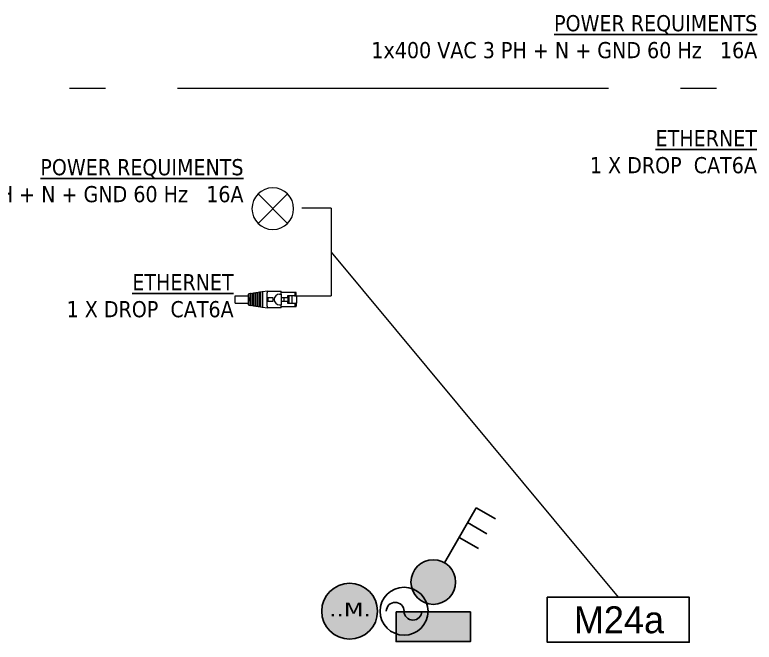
# Model space of a CAD drawing. Header units: millimetres. Extents: x -187347 to 135007, y -6415 to 292048.
# Drawn here: x -54444 to -52386, y 30513 to 32260 of the extents above; entities that cross this region are included whole.
import ezdxf
from ezdxf.enums import TextEntityAlignment as Align

# ---------------------------------------------------------------- set-up
doc = ezdxf.new("R2010")
doc.units = ezdxf.units.MM
doc.header["$LTSCALE"] = 100
doc.linetypes.add('CONTINU', pattern=[0])
doc.linetypes.add('Z_LINE-CNTR', pattern=[17, 12, -2, 1, -2])
doc.layers.get('0').update_dxf_attribs({"lineweight": 18})
doc.layers.add('Layout CAT2', color=6, linetype='Continuous')
doc.layers.add('TEXT', color=3, linetype='Continuous')
for name, color, linetype, lineweight in [('Layout CAT2 Utilites', 6, 'CONTINU', 5), ('Layout Kromeka', 1, 'Continuous', 5), ('Layout Kromeka Field items', 1, 'Continuous', 25), ('Layout Kromeka Utilities', 1, 'Continuous', 25), ('S-GRID', 7, 'Continuous', 5)]:
    doc.layers.add(name, color=color, linetype=linetype, lineweight=lineweight)
doc.styles.add('015_100', font='', dxfattribs={"height": 150})
doc.styles.get("Standard").update_dxf_attribs({"font": 'tahoma.ttf'})
doc.styles.get('015_100').set_extended_font_data('Univers 45 Light')

# ---------------------------------------------------------------- blocks, each defined once
blk = doc.blocks.new('A$C70EB79E6')
for p, q in [((17, 17), (99, 99)), ((17, 99), (99, 17))]:
    blk.add_line(p, q)
blk.add_circle((58, 58), 58)
blk = doc.blocks.new('Eternet')
at = {"color": 0}
for p, q in [((596.2, 214.1), (596.2, 211.7)), ((601.8, 214.4), (596.5, 214.4)), ((600.1, 214.4), (600.1, 214.4)), ((600.2, 214.4), (600.1, 214.4)), ((600.5, 214.4), (600.2, 214.4)), ((600.2, 214.4), (600.2, 214.4)), ((600.5, 214.4), (600.5, 214.4)), ((600.8, 214.4), (600.5, 214.4)), ((600.8, 214.4), (600.8, 214.4)), ((600.9, 214.4), (600.8, 214.4)), ((600.9, 214.4), (600.9, 214.4)), ((614, 215.2), (601.8, 215.2)), ((601.8, 213.9), (601.8, 215.2)), ((601.8, 213.9), (601.8, 207.5)), ((614, 215.2), (614, 213.9)), ((614, 214.4), (619.3, 214.4)), ((614, 207.5), (614, 213.9)), ((614.6, 214.4), (614.6, 214.4)), ((614.8, 214.4), (614.6, 214.4)), ((614.8, 214.4), (614.8, 214.4)), ((614.8, 214.4), (614.8, 214.4)), ((614.8, 214.4), (614.8, 214.4)), ((619.6, 211.7), (619.6, 214.1)), ((596.2, 211.7), (596.2, 189)), ((596.5, 212), (601.8, 212)), ((601.8, 207.5), (601.8, 201.9)), ((614, 207.5), (601.8, 207.5)), ((601.8, 201.9), (601.8, 200.1)), ((601.8, 201.9), (614, 201.9)), ((601.8, 200.1), (601.8, 199.5)), ((601.8, 200.1), (614, 200.1)), ((614, 212), (619.3, 212)), ((614, 201.9), (614, 207.5)), ((614, 200.1), (614, 201.9)), ((614, 199.5), (614, 200.1)), ((619.6, 189), (619.6, 211.7)), ((596.4, 189), (593.9, 189)), ((593.9, 165), (593.9, 189)), ((598.9, 189), (596.4, 189)), ((598.9, 189), (616.9, 189)), ((598.9, 186), (598.9, 189)), ((601.8, 199.5), (604.5, 199.5)), ((604.5, 193.6), (604.5, 199.5)), ((604.5, 189), (604.5, 193.6)), ((604.5, 193.6), (611.3, 193.6)), ((611.3, 199.5), (614, 199.5)), ((611.3, 199.5), (611.3, 193.6)), ((611.3, 193.6), (611.3, 189)), ((619.4, 189), (616.9, 189)), ((616.9, 186), (616.9, 189)), ((621.9, 189), (619.4, 189)), ((621.9, 189), (621.9, 165)), ((605, 175.6), (605, 166.4)), ((610.8, 175.6), (605, 175.6)), ((610.8, 166.4), (610.8, 175.6)), ((593.9, 165), (596.4, 165)), ((593.9, 165), (594.9, 158)), ((619.4, 165), (596.4, 165)), ((605, 166.4), (610.8, 166.4)), ((619.4, 165), (621.9, 165)), ((620.8, 158), (621.9, 165)), ((594.9, 158), (595.2, 156.6)), ((598.9, 158), (594.9, 158)), ((595.2, 156.6), (599.4, 156.6)), ((595.2, 156.6), (595.5, 154)), ((595.5, 154), (595.8, 152.6)), ((600.3, 154), (595.5, 154)), ((595.8, 152.6), (600.8, 152.6)), ((595.8, 152.6), (596.1, 150)), ((596.1, 150), (596.4, 148.6)), ((601.7, 150), (596.1, 150)), ((616.9, 158), (598.9, 158)), ((599, 158), (599, 156.6)), ((599, 154), (599, 152.6)), ((599, 150), (599, 148.6)), ((599.4, 156.6), (616.4, 156.6)), ((615.5, 154), (600.3, 154)), ((600.8, 152.6), (615, 152.6)), ((614.1, 150), (601.7, 150)), ((619.6, 150), (614.1, 150)), ((615, 152.6), (620, 152.6)), ((620.2, 154), (615.5, 154)), ((616.4, 156.6), (620.6, 156.6)), ((616.7, 156.6), (616.7, 158)), ((616.7, 152.6), (616.7, 154)), ((616.7, 148.6), (616.7, 150)), ((620.8, 158), (616.9, 158)), ((619.4, 148.6), (619.6, 150)), ((619.6, 150), (620, 152.6)), ((620, 152.6), (620.2, 154)), ((620.2, 154), (620.6, 156.6)), ((620.6, 156.6), (620.8, 158)), ((596.4, 148.6), (602.2, 148.6)), ((596.4, 148.6), (596.7, 146)), ((596.7, 146), (597, 144.6)), ((603.1, 146), (596.7, 146)), ((597, 144.6), (603.6, 144.6)), ((597, 144.6), (597.3, 142)), ((597.3, 142), (597.6, 140.6)), ((604.5, 142), (597.3, 142)), ((597.6, 140.6), (605, 140.6)), ((597.6, 140.6), (598.4, 134.7)), ((605.9, 138), (597.9, 138)), ((599, 146), (599, 144.6)), ((599, 142), (599, 140.6)), ((599, 138), (599, 136.6)), ((602.2, 148.6), (613.6, 148.6)), ((612.7, 146), (603.1, 146)), ((603.6, 144.6), (612.2, 144.6)), ((611.3, 142), (604.5, 142)), ((605, 140.6), (610.8, 140.6)), ((609.9, 138), (605.9, 138)), ((617.8, 138), (609.9, 138)), ((610.8, 140.6), (618.2, 140.6)), ((618.4, 142), (611.3, 142)), ((612.2, 144.6), (618.8, 144.6)), ((619, 146), (612.7, 146)), ((613.6, 148.6), (619.4, 148.6)), ((616.7, 144.6), (616.7, 146)), ((616.7, 140.6), (616.7, 142)), ((616.7, 136.6), (616.7, 138)), ((617.3, 134.7), (618.2, 140.6)), ((618.2, 140.6), (618.4, 142)), ((618.4, 142), (618.8, 144.6)), ((618.8, 144.6), (619, 146)), ((619, 146), (619.4, 148.6)), ((598.2, 136.6), (606.4, 136.6)), ((600.6, 133), (615.2, 133)), ((601.8, 111.2), (601.8, 133)), ((606.4, 136.6), (609.4, 136.6)), ((609.4, 136.6), (617.6, 136.6)), ((614, 111.2), (614, 133)), ((614, 111.2), (601.8, 111.2))]:
    blk.add_line(p, q, dxfattribs=at)
for centre, radius, start, end in [((596.5, 214.1), 0.254, 90, 180), ((619.3, 214.1), 0.254, 0, 90), ((596.5, 211.7), 0.254, 90, 180), ((619.3, 211.7), 0.254, 0, 90), ((607.9, 186), 9, 180, 0), ((600.4, 135), 2, 188.5308, 207.1325), ((600.6, 135), 2, 212.8772, 270), ((615.2, 135), 2, 270, 327.1221), ((615.4, 135), 2, 332.8675, 351.4692)]:
    blk.add_arc(centre, radius, start, end, dxfattribs=at)
for points, knots in [([(597.9, 138), (598, 137.8), (598, 137.6), (598.1, 137.1), (598.1, 136.9), (598.2, 136.6)], [0.000001, 0.000001, 0.000001, 0.000001, 0.03544316, 0.03544316, 0.07088591, 0.07088591, 0.07088591, 0.07088591]), ([(617.6, 136.6), (617.7, 136.9), (617.7, 137.1), (617.8, 137.6), (617.8, 137.8), (617.8, 138)], [0.000001, 0.000001, 0.000001, 0.000001, 0.03544403, 0.03544403, 0.07088647, 0.07088647, 0.07088647, 0.07088647]), ([(598.6, 134.1), (598.7, 134), (598.7, 134), (598.9, 133.9), (599.1, 133.9), (599.6, 133.8), (600, 133.8), (600.7, 133.8), (601, 133.8), (601.8, 133.8), (602.4, 133.9), (603.6, 134), (604.2, 134), (605.3, 134.2), (605.8, 134.2), (606.5, 134.4), (606.8, 134.5), (607, 134.6)], [-0.3434456, -0.3434456, -0.3434456, -0.3434456, -0.3102082, -0.3102082, -0.2735435, -0.2735435, -0.2097155, -0.2097155, -0.1816095, -0.1816095, -0.123946, -0.123946, -0.0747884, -0.0747884, -0.0374375, -0.0374375, 0, 0, 0, 0]), ([(598.9, 133.9), (598.9, 133.9), (598.9, 133.9), (598.7, 134), (598.7, 134), (598.6, 134.1)], [-0.09190759, -0.09190759, -0.09190759, -0.09190759, -0.07900261, -0.07900261, 0, 0, 0, 0]), ([(607, 134.6), (607.1, 134.6), (607.1, 134.6), (607.3, 134.7), (607.4, 134.8), (607.6, 134.9), (607.6, 134.9), (607.8, 134.9), (607.8, 134.9), (607.9, 134.9)], [0.98471093, 0.98471093, 0.98471093, 0.98471093, 0.99351238, 0.99351238, 1.01469708, 1.01469708, 1.02528944, 1.02528944, 1.03588179, 1.03588179, 1.03588179, 1.03588179]), ([(607.9, 134.9), (608, 134.9), (608.1, 134.9), (608.3, 134.8), (608.5, 134.7), (608.6, 134.7), (608.7, 134.6), (608.8, 134.6)], [-0.51097523, -0.51097523, -0.51097523, -0.51097523, -0.49149004, -0.49149004, -0.47200486, -0.47200486, -0.46002134, -0.46002134, -0.46002134, -0.46002134]), ([(608.8, 134.6), (609, 134.5), (609.3, 134.4), (610.1, 134.2), (610.5, 134.2), (611.6, 134), (612.2, 134), (613.4, 133.9), (614, 133.8), (614.6, 133.8), (614.7, 133.8), (614.8, 133.8), (614.9, 133.8), (615.5, 133.8), (616, 133.8), (616.6, 133.9), (616.8, 133.9), (617, 134), (617.1, 134), (617.1, 134.1)], [-0.6950196, -0.6950196, -0.6950196, -0.6950196, -0.6206533, -0.6206533, -0.5455147, -0.5455147, -0.4439834, -0.4439834, -0.3305054, -0.3305054, -0.310526, -0.310526, -0.2994853, -0.2994853, -0.1672671, -0.1672671, -0.0790026, -0.0790026, 0, 0, 0, 0]), ([(617.1, 134.1), (617.1, 134), (617.1, 134), (616.9, 134), (616.9, 133.9), (616.9, 133.9)], [-0.34344563, -0.34344563, -0.34344563, -0.34344563, -0.31020815, -0.31020815, -0.29830461, -0.29830461, -0.29830461, -0.29830461])]:
    blk.add_open_spline(points, degree=3, knots=knots, dxfattribs=at)
blk = doc.blocks.new('cat2 legend')
at = {"layer": 'Layout CAT2', "color": 6, "linetype": 'Continuous'}
blk.add_lwpolyline([(-3.992, -1.25), (3.912, -1.25), (3.912, 1.25), (-3.992, 1.25)], close=True, dxfattribs=at)
at = {"layer": 'Layout Kromeka', "color": 6, "linetype": 'Continuous', "style": '015_100'}
blk.add_attdef('POSNR', text='', height=1.5, dxfattribs=at).set_placement((0, 0), align=Align.MIDDLE)
blk = doc.blocks.new('SWITCH 3P')
at = {"layer": 'Layout Kromeka Utilities', "linetype": 'Continuous', "ltscale": 50}
h = blk.add_hatch(color=255, dxfattribs=at)
edge = h.paths.add_edge_path()
edge.add_arc((250, 400.5), 150, 0, 360)
blk.add_hatch(color=81, dxfattribs=at).paths.add_polyline_path([(0, 200), (500, 200), (500, 0), (0, 0)])
at = {"layer": 'Layout Kromeka Utilities', "color": 4, "linetype": 'Continuous'}
for p, q in [((325, 530.4), (538.7, 900.5)), ((538.7, 900.5), (668.6, 825.5)), ((480.9, 800.5), (610.8, 725.5)), ((423.2, 700.5), (553.1, 625.5))]:
    blk.add_line(p, q, dxfattribs=at)
at = {"layer": 'Layout Kromeka Utilities', "color": 4, "linetype": 'Continuous', "ltscale": 50}
blk.add_lwpolyline([(0, 200), (500, 200), (500, 0), (0, 0)], close=True, dxfattribs=at)
at = {"layer": 'Layout Kromeka Utilities', "color": 4, "linetype": 'Continuous'}
blk.add_circle((250, 400.5), 150, dxfattribs=at)
at = {"layer": 'Layout Kromeka Utilities', "color": 7, "linetype": 'Continuous', "ltscale": 50}
blk.add_attdef('..S.', text='', height=150, dxfattribs=at).set_placement((258.9, 26.4), align=Align.CENTER)
blk = doc.blocks.new('Electricity')
at = {"layer": 'TEXT', "linetype": 'Continuous'}
blk.add_circle((116817.8, 15298.4), 266.8, dxfattribs=at)
at = {"layer": 'TEXT', "ltscale": 25}
for centre, start, end in [((116719, 15298.4), 0, 180), ((116916.7, 15298.4), 180, 0)]:
    blk.add_arc(centre, 98.9, start, end, dxfattribs=at)
blk = doc.blocks.new('MOTOR_1')
at = {"layer": 'Layout Kromeka Field items'}
h = blk.add_hatch(color=140, dxfattribs=at)
h.paths.add_polyline_path([(-250, 0, 1), (250, 0, 1)])
h.paths.add_polyline_path([(-713.7, -186.9), (-280.3, -186.9), (-280.3, -6.9), (-713.7, -6.9)], flags=9)
at = {"layer": 'Layout Kromeka Field items', "color": 4, "linetype": 'Continuous'}
blk.add_circle((0, 0), 250, dxfattribs=at)
at = {"layer": 'Layout Kromeka Utilities', "color": 4, "linetype": 'Continuous', "xscale": 0.8043007341468412, "yscale": 0.8043007341468412, "zscale": 0.8043007341468412}
blk.add_blockref('Electricity', (-93469.2, -12304.5), dxfattribs=at)
at = {"layer": 'Layout Kromeka Field items', "color": 7, "width": 1.86701}
blk.add_attdef('..M.', text='', height=120, dxfattribs=at).set_placement((-183.1, -43.9), (190.3, -43.9), align=Align.FIT)

msp = doc.modelspace()

# ---------------------------------------------------------------- linework, layer by layer
at = {"layer": 'Layout CAT2 Utilites'}
for p, q in [((-53563.4, 31720.9, -3.4), (-53645.5, 31720.9, -3.4)), ((-53563.4, 31599.1, -3.4), (-52764.5, 30638.3, -3.4)), ((-53665.6, 31477.3, -3.4), (-53563.4, 31477.3, -3.4))]:
    msp.add_line(p, q, dxfattribs=at)
at = {"layer": 'Layout CAT2 Utilites', "lineweight": 18}
msp.add_line((-53563.4, 31720.9, -3.4), (-53563.4, 31477.3, -3.4), dxfattribs=at)
at = {"layer": 'S-GRID', "color": 152, "linetype": 'Z_LINE-CNTR'}
msp.add_line((-89691.4, 32055), (-18064, 32055), dxfattribs=at)

# ---------------------------------------------------------------- block references
at = {"layer": 'Layout CAT2', "color": 6, "linetype": 'Continuous', "ltscale": 20}
ref = msp.add_blockref('cat2 legend', (-52762.5, 30575.8, -3.4), dxfattribs=dict(at, xscale=-50, yscale=50, zscale=50, rotation=180))
ref.add_attrib('POSNR', 'M24a', dxfattribs={"layer": 'Layout Kromeka', "color": 6, "linetype": 'Continuous', "ltscale": 20, "height": 75, "style": '015_100'}).set_placement((-52762.5, 30575.8, -3.4), align=Align.MIDDLE)
at = {"layer": 'Layout CAT2 Utilites', "xscale": -1}
msp.add_blockref('A$C70EB79E6', (-53667.9, 31661.9, -3.4), dxfattribs=at)
at = {"layer": 'Layout CAT2 Utilites', "xscale": 1.648850030345147, "yscale": 1.648850030345147, "zscale": 1.648850030345147, "rotation": 270}
msp.add_blockref('Eternet', (-54014.1, 32469.5, -3.4), dxfattribs=at)
at = {"layer": 'Layout Kromeka Field items', "color": 1, "xscale": 0.4139999999999999, "yscale": 0.4139999999999999, "zscale": 0.4139999999999999}
msp.add_blockref('SWITCH 3P', (-53382.7, 30514.9, -3.4), dxfattribs=at)
at = {"layer": 'Layout Kromeka Utilities', "color": 1, "linetype": 'Continuous', "ltscale": 50}
ref = msp.add_blockref('MOTOR_1', (-53512.1, 30599.5, -3.4), dxfattribs=dict(at, xscale=0.310829008834844, yscale=0.310829008834844, zscale=0.310829008834844))
ref.add_attrib('..M.', '..M.', dxfattribs={"color": 7, "height": 37.3, "width": 1.347672}).set_placement((-53569, 30585.8, -3.4), (-53453, 30585.8, -3.4), align=Align.FIT)

# ---------------------------------------------------------------- texts
at = {"layer": 'Layout CAT2 Utilites', "lineweight": -3, "char_height": 45}
for s, width, heights, insert, attachment_point in [('{\\L POWER REQUIMENTS   \\P}1x400 VAC 3 PH + N + GND 60 Hz   16A\\P ', 1498.612, [550.7], (-52377.6, 32258.7, -3.4), 3), ('{\\LETHERNET^J}1 X DROP  CAT6A', 517.014, [237.2], (-52378.5, 31878.1, -3.4), 6), ('{\\L POWER REQUIMENTS   \\P}1x400 VAC 3 PH + N + GND 60 Hz   16A\\P ', 1498.612, [550.7], (-53807.4, 31857.9, -3.4), 3), ('{\\LETHERNET^J}1 X DROP  CAT6A', 517.014, [237.2], (-53834.9, 31477.3, -3.4), 6)]:
    msp.add_mtext_dynamic_manual_height_columns(s, width=width, gutter_width=1, heights=heights, dxfattribs=dict(at, insert=insert, attachment_point=attachment_point))

doc.saveas('drawing.dxf')
